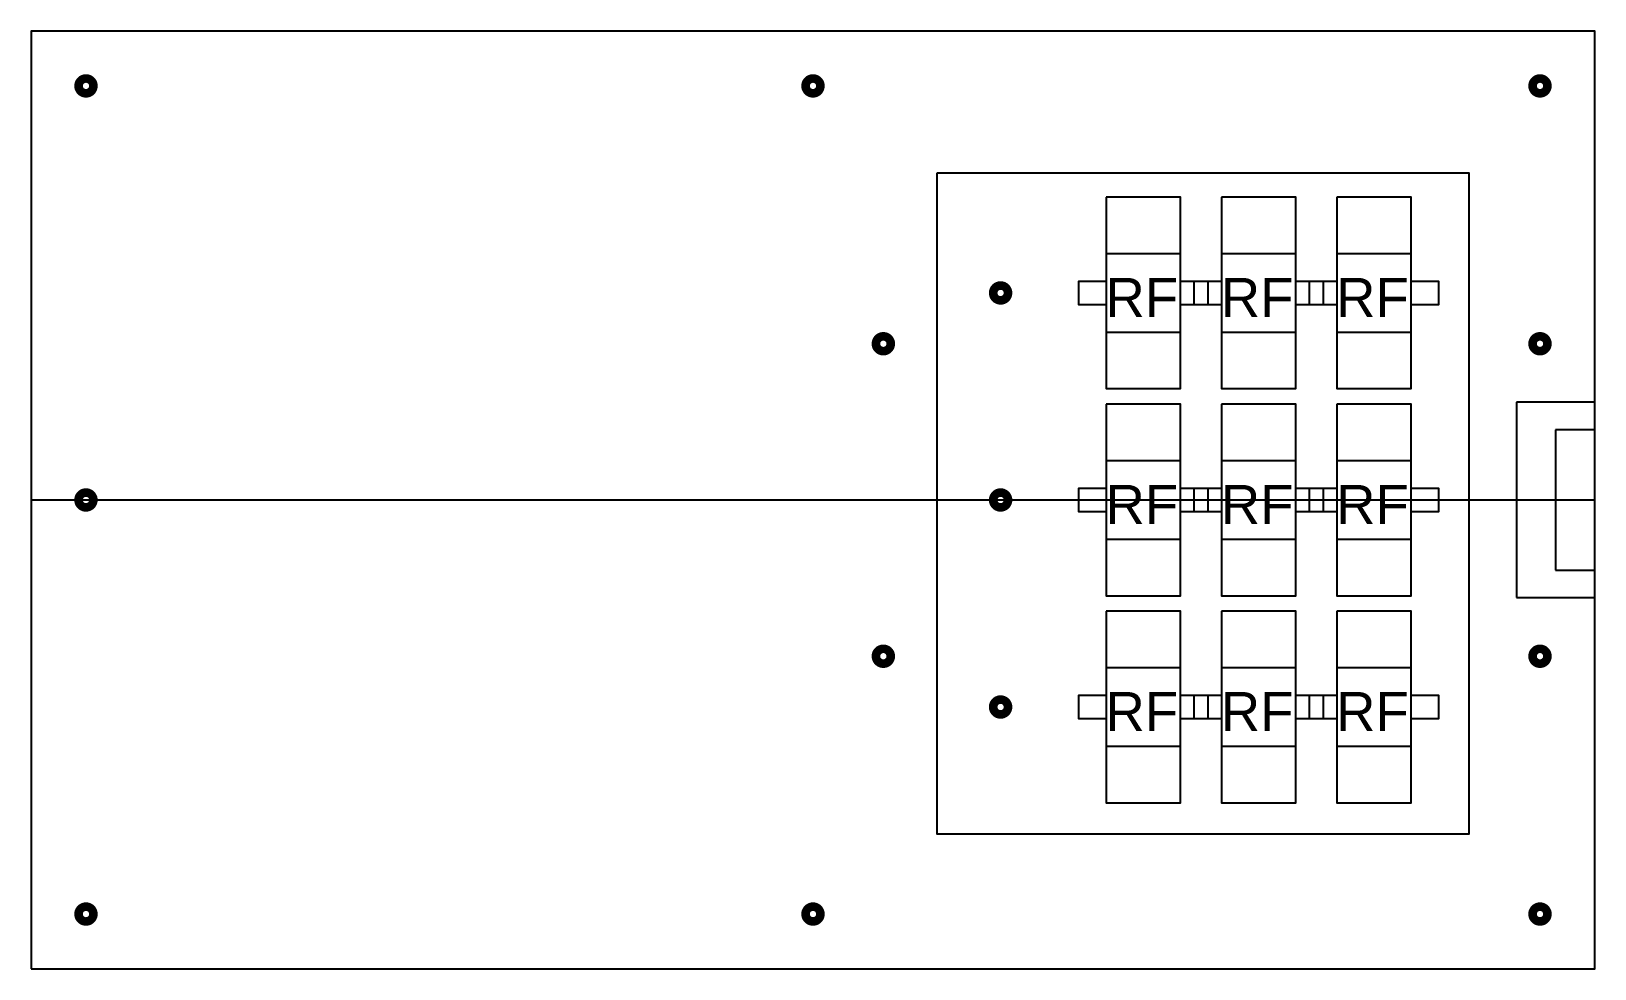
# Model space of a CAD drawing. Header units: millimetres. Extents: x 1981 to 2181, y 1580 to 1700.
import ezdxf

# ---------------------------------------------------------------- set-up
doc = ezdxf.new("R2010")
doc.units = ezdxf.units.MM
doc.styles.get("Standard").update_dxf_attribs({"font": 'arial.ttf'})

# ---------------------------------------------------------------- blocks, each defined once
blk = doc.blocks.new('Resistor')
for points in [[(10.75, 9.5), (10.75, 13), (13.75, 13), (13.75, 9.5)], [(13.75, 0), (13.75, -3.5), (10.75, -3.5), (10.75, 0)]]:
    blk.add_lwpolyline(points)
for points in [[(0, 0), (24.5, 0), (24.5, 9.5), (0, 9.5)], [(7.25, 0), (17.25, 0), (17.25, 9.5), (7.25, 9.5)]]:
    blk.add_lwpolyline(points, close=True)
blk.add_text('RF', height=5, rotation=90).set_placement((15.33, -0.09))

msp = doc.modelspace()

# ---------------------------------------------------------------- linework, layer by layer
for p, q in [((2181.12, 1652.28), (2171.12, 1652.28)), ((2171.12, 1652.28), (2171.12, 1627.28)), ((2181.12, 1648.78), (2176.12, 1648.78)), ((2176.12, 1648.78), (2176.12, 1630.78)), ((1981.12, 1639.78), (2181.12, 1639.78)), ((2176.12, 1630.78), (2181.12, 1630.78)), ((2171.12, 1627.28), (2181.12, 1627.28))]:
    msp.add_line(p, q)
for points in [[(1981.12, 1579.78), (2181.12, 1579.78), (2181.12, 1699.78), (1981.12, 1699.78)], [(2097, 1681.66), (2165, 1681.66), (2165, 1596.99), (2097, 1596.99)]]:
    msp.add_lwpolyline(points, close=True)
at = {"const_width": 1.1}
for points in [[(1987.17, 1692.78, 1), (1989.07, 1692.78, 1)], [(2080.17, 1692.78, 1), (2082.07, 1692.78, 1)], [(2173.17, 1692.78, 1), (2175.07, 1692.78, 1)], [(2104.17, 1666.28, 1), (2106.07, 1666.28, 1)], [(2089.17, 1659.78, 1), (2091.07, 1659.78, 1)], [(2173.17, 1659.78, 1), (2175.07, 1659.78, 1)], [(1987.17, 1639.78, 1), (1989.07, 1639.78, 1)], [(2104.17, 1639.78, 1), (2106.07, 1639.78, 1)], [(2089.17, 1619.78, 1), (2091.07, 1619.78, 1)], [(2173.17, 1619.78, 1), (2175.07, 1619.78, 1)], [(2104.17, 1613.28, 1), (2106.07, 1613.28, 1)], [(1987.17, 1586.78, 1), (1989.07, 1586.78, 1)], [(1987.17, 1586.78, 1), (1989.07, 1586.78, 1)], [(1987.17, 1586.78, 1), (1989.07, 1586.78, 1)], [(1987.17, 1586.78, 1), (1989.07, 1586.78, 1)], [(2080.17, 1586.78, 1), (2082.07, 1586.78, 1)], [(2173.17, 1586.78, 1), (2175.07, 1586.78, 1)]]:
    msp.add_lwpolyline(points, format="xyb", close=True, dxfattribs=at)

# ---------------------------------------------------------------- block references
at = {"rotation": 270}
for p in [(2118.62, 1678.53), (2133.37, 1678.53), (2148.12, 1678.53), (2118.62, 1652.03), (2133.37, 1652.03), (2148.12, 1652.03), (2118.62, 1625.53), (2133.37, 1625.53), (2148.12, 1625.53)]:
    msp.add_blockref('Resistor', p, dxfattribs=at)

doc.saveas('drawing.dxf')
